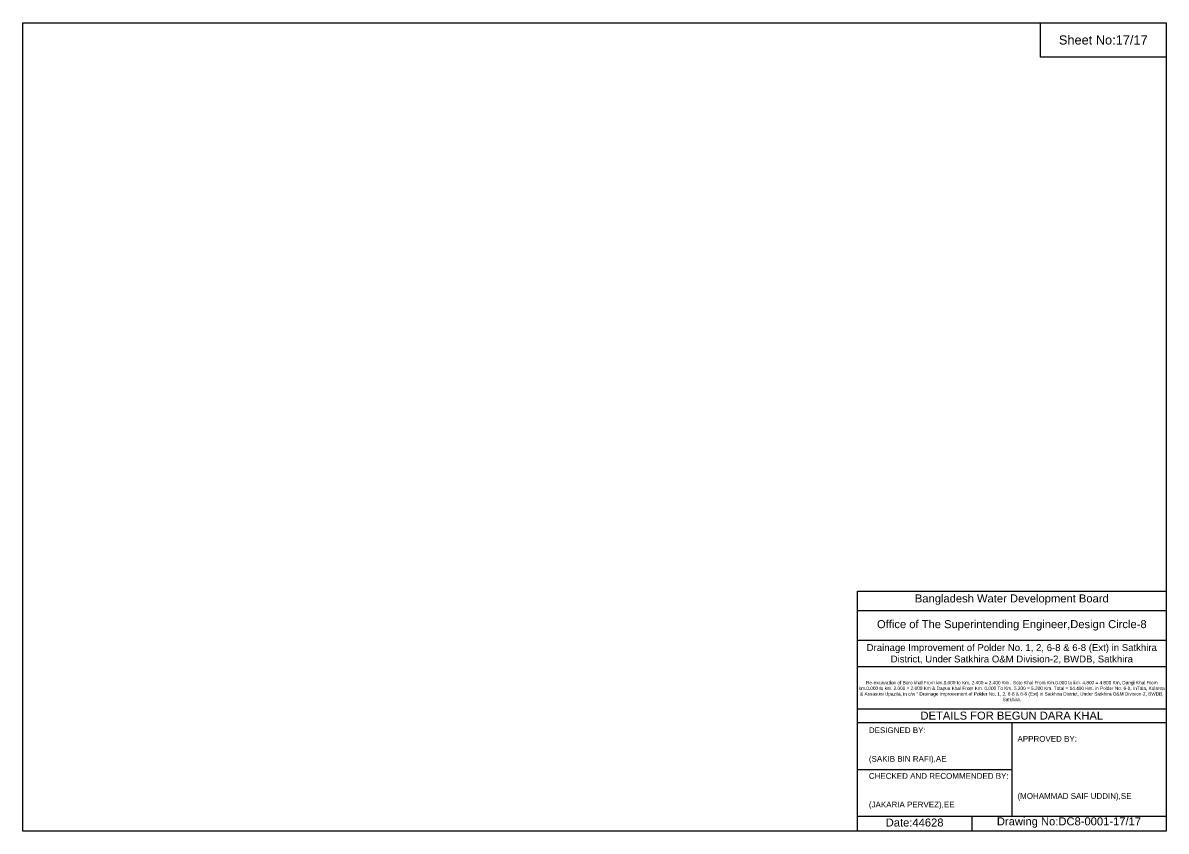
# Model space of a CAD drawing. Header units: inches. Extents: x 91000 to 268000, y -5656 to 20000.
# Drawn here: x 260000 to 268000, y 4344 to 10000 of the extents above; entities that cross this region are included whole.
import ezdxf

# ---------------------------------------------------------------- set-up
doc = ezdxf.new("R2010")
doc.units = ezdxf.units.IN
doc.header["$LTSCALE"] = 7
doc.header["$MEASUREMENT"] = 0
doc.styles.get("Standard").update_dxf_attribs({"font": 'arial.ttf'})

msp = doc.modelspace()

# ---------------------------------------------------------------- linework, layer by layer
for points in [[(260000, 10000), (268000, 10000), (268000, 4344), (260000, 4344)], [(267120, 10000), (268000, 10000), (268000, 9760), (267120, 9760)]]:
    msp.add_lwpolyline(points, close=True)
for points in [[(265840, 4344), (265840, 6024), (268000, 6024)], [(265840, 5888), (268000, 5888)], [(265840, 5680), (268000, 5680)], [(265840, 5496), (268000, 5496)], [(265840, 5200), (268000, 5200)], [(265840, 5104), (268000, 5104)], [(266920, 5104), (266920, 4448)], [(265840, 4776), (266920, 4776)], [(265840, 4448), (268000, 4448)], [(266640, 4448), (266640, 4344)]]:
    msp.add_lwpolyline(points)

# ---------------------------------------------------------------- texts
at = {"attachment_point": 5}
for s, insert, char_height in [('Sheet No:17/17', (267560, 9880), 64), ('Bangladesh Water Development Board', (266920, 5964), 56), ('Office of The Superintending Engineer,Design Circle-8', (266920, 5784), 56)]:
    msp.add_mtext(s, dxfattribs=dict(at, insert=insert, char_height=char_height))
for s, insert, char_height, width, attachment_point in [('Drainage Improvement of Polder No. 1, 2, 6-8 & 6-8 (Ext) in Satkhira District, Under Satkhira O&M Division-2, BWDB, Satkhira', (266920, 5584), 48, 2240, 5), ('Re-excavation of Boro khal From km.0.000 to Km. 2.400 = 2.400 Km , Soto Khal From Km.0.000 to km. 4.800 = 4.800 Km, Dangi Khal From km.0.000 to km. 2.000 = 2.000 Km & Dapua Khal From Km. 0.000 To Km. 5.200 = 5.200 Km. Total = 14.400 Km. in Polder No. 6-8, InTala, Kolaroa & Assasuni Upazila, in c/w “ Drainage Improvement of Polder No. 1, 2, 6-8 & 6-8 (Ext) in Satkhira District, Under Satkhira O&M Division-2, BWDB, Satkhira.', (266920, 5324), 23.565, 2160, 5), ('DETAILS FOR BEGUN DARA KHAL', (266920, 5152), 56, 2240, 5), ('DESIGNED BY:^J^J^J(SAKIB BIN RAFI),AE', (265920, 4944), 40, 1120, 4), ('APPROVED BY:^J^J^J^J^J^J(MOHAMMAD SAIF UDDIN),SE', (266960, 4784), 40, 1120, 4), ('CHECKED AND RECOMMENDED BY:^J^J^J(JAKARIA PERVEZ),EE', (265920, 4624), 40, 1120, 4), ('Date:44628', (266240, 4404), 56, 1120, 5), ('Drawing No:DC8-0001-17/17', (267320, 4404), 56, 1760, 5)]:
    msp.add_mtext(s, dxfattribs=dict(insert=insert, char_height=char_height, width=width, attachment_point=attachment_point))

doc.saveas('drawing.dxf')
